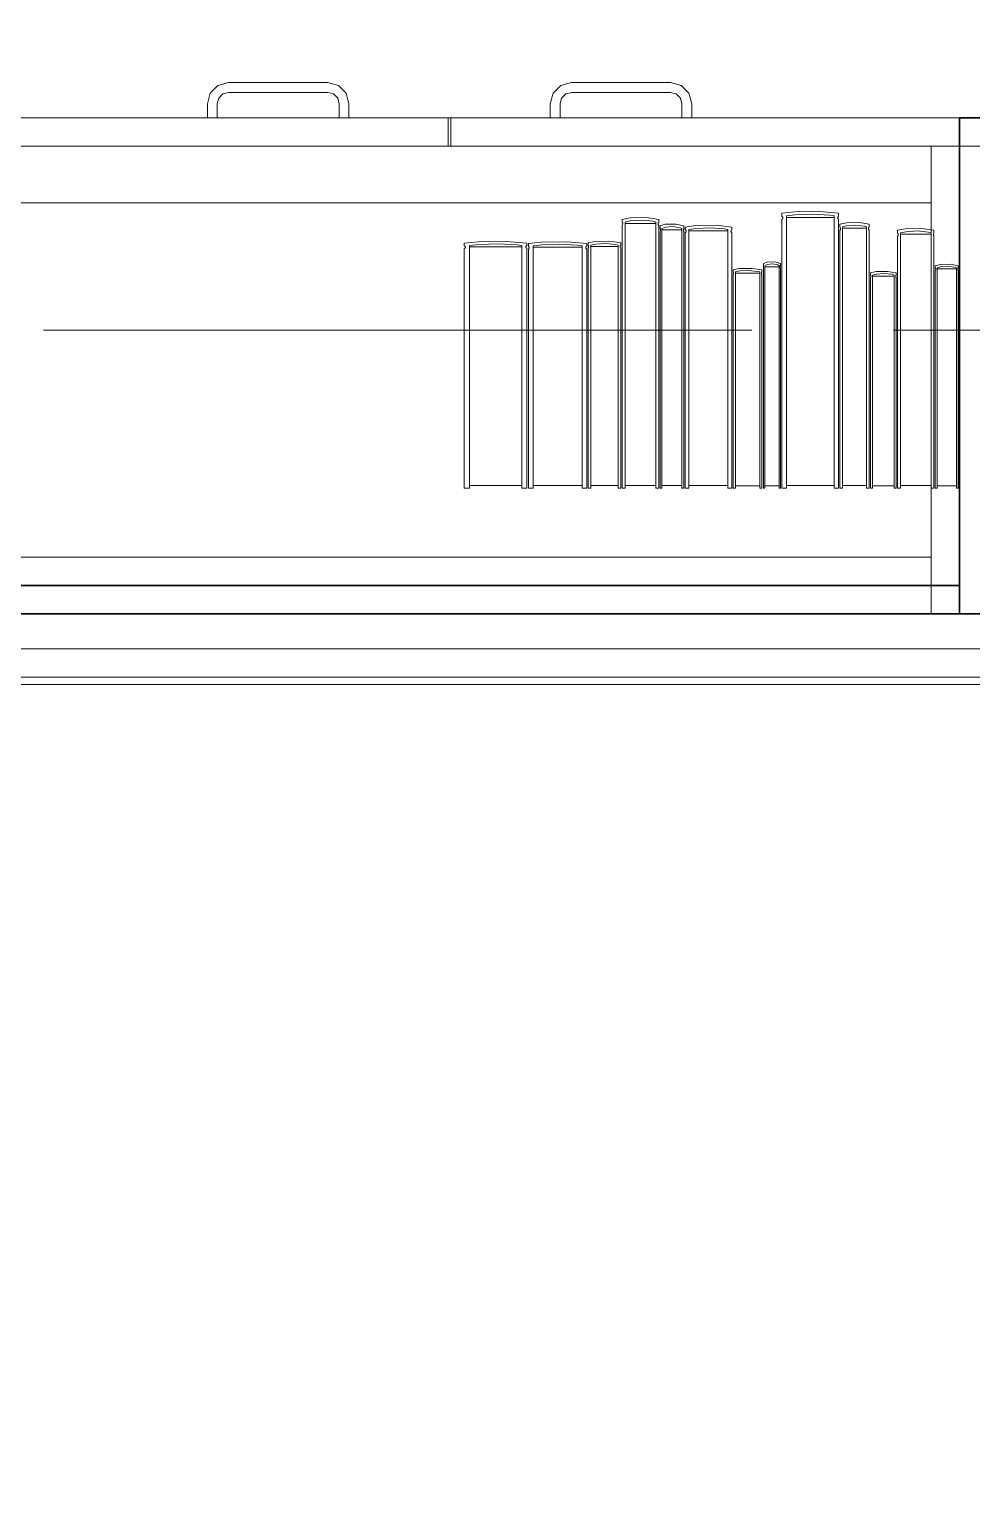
# Model space of a CAD drawing. Header units: inches. Extents: x -19 to 5698, y -728 to 92.
# Drawn here: x 233.235 to 233.901, y 29.126 to 30.162 of the extents above; entities that cross this region are included whole.
import ezdxf

# ---------------------------------------------------------------- set-up
doc = ezdxf.new("R2010")
doc.units = ezdxf.units.IN
doc.header["$MEASUREMENT"] = 0
doc.set_wipeout_variables(frame=1)
for name, pattern in [('Hidden Line', [0.195611, 0.141111, -0.0545]), ('Punto & Raya', [0.65, 0.5, -0.075, 0, -0.075]), ('Wipeout_Contour', [1, 0, -1])]:
    doc.linetypes.add(name, pattern=pattern)
for name, color, linetype in [('02 _ ARQ _ ALB _ Ejes Generales', 251, 'Continuous'), ('02 _ ARQ _ ZON _ Espacio.3D', 7, 'Continuous'), ('08 _ STR _ EXT _ 09 Vigas', 251, 'Continuous'), ('Acabado - Muros', 7, 'Continuous'), ('Interior - Mobiliario', 7, 'Continuous')]:
    doc.layers.add(name, color=color, linetype=linetype)

msp = doc.modelspace()

# ---------------------------------------------------------------- linework, layer by layer
at = {"layer": '02 _ ARQ _ ZON _ Espacio.3D', "color": 254, "linetype": 'Continuous', "lineweight": 0, "flags": 128}
msp.add_lwpolyline([(229.07, 31), (229.57, 31), (229.57, 29.7499), (235.57, 29.75), (235.57, 30.2), (236.07, 30.2), (236.07, 30.7), (236.42, 30.7), (236.42, 31.8991), (237.7701, 31.8991), (237.7701, 32.9963), (236.4201, 32.9963), (236.4201, 39), (236.07, 39), (236.07, 39.4), (235.67, 39.4), (235.67, 39.7505), (229.57, 39.7505), (229.57, 39), (229.07, 39)], dxfattribs=at)
msp.add_lwpolyline([(236.42, 27), (236.42, 29.7), (231.72, 29.7), (231.72, 26.9), (236.07, 26.9), (236.07, 27)], close=True, dxfattribs=at)
at = {"layer": 'Interior - Mobiliario', "color": 175, "linetype": 'Continuous', "lineweight": 13}
for p, q in [((233.3631, 30.1174), (233.361, 30.1099)), ((233.3685, 30.1229), (233.3631, 30.1174)), ((233.376, 30.1249), (233.3685, 30.1229)), ((233.3691, 30.1139), (233.372, 30.1169)), ((233.372, 30.1169), (233.376, 30.1179)), ((233.446, 30.1249), (233.376, 30.1249)), ((233.376, 30.1179), (233.446, 30.1179)), ((233.4535, 30.1229), (233.446, 30.1249)), ((233.446, 30.1179), (233.45, 30.1169)), ((233.45, 30.1169), (233.453, 30.1139)), ((233.459, 30.1174), (233.4535, 30.1229)), ((233.461, 30.1099), (233.459, 30.1174)), ((233.603, 30.1099), (233.6051, 30.1174)), ((233.6051, 30.1174), (233.6105, 30.1229)), ((233.6105, 30.1229), (233.618, 30.1249)), ((233.614, 30.1169), (233.6111, 30.1139)), ((233.618, 30.1179), (233.614, 30.1169)), ((233.618, 30.1249), (233.688, 30.1249)), ((233.688, 30.1179), (233.618, 30.1179)), ((233.688, 30.1249), (233.6955, 30.1229)), ((233.692, 30.1169), (233.688, 30.1179)), ((233.695, 30.1139), (233.692, 30.1169)), ((233.6955, 30.1229), (233.701, 30.1174)), ((233.701, 30.1174), (233.703, 30.1099)), ((233.361, 30.1099), (233.361, 30.0999)), ((233.368, 30.1099), (233.3691, 30.1139)), ((233.368, 30.0999), (233.368, 30.1099)), ((233.453, 30.1139), (233.454, 30.1099)), ((233.454, 30.1099), (233.454, 30.0999)), ((233.461, 30.0999), (233.461, 30.1099)), ((233.603, 30.0999), (233.603, 30.1099)), ((233.6111, 30.1139), (233.61, 30.1099)), ((233.61, 30.1099), (233.61, 30.0999)), ((233.696, 30.1099), (233.695, 30.1139)), ((233.696, 30.0999), (233.696, 30.1099)), ((233.703, 30.1099), (233.703, 30.0999)), ((233.172, 30.0999), (233.531, 30.0999)), ((233.361, 30.0999), (233.368, 30.0999)), ((233.454, 30.0999), (233.461, 30.0999)), ((233.531, 30.0999), (233.531, 30.0799)), ((233.533, 30.0999), (233.533, 30.0799)), ((233.61, 30.0999), (233.603, 30.0999)), ((233.703, 30.0999), (233.696, 30.0999)), ((232.432, 30.0799), (233.892, 30.0799)), ((232.452, 30.0799), (233.872, 30.0799)), ((233.172, 30.0799), (233.531, 30.0799)), ((233.872, 30.0799), (233.872, 30.0399)), ((233.892, 30.0799), (233.892, 29.7699)), ((233.872, 30.0399), (232.452, 30.0399)), ((233.7666, 30.0326), (233.7754, 30.0337)), ((233.7754, 30.0337), (233.7933, 30.0339)), ((233.7933, 30.0339), (233.8066, 30.0326)), ((233.872, 30.0399), (233.872, 29.7899)), ((233.6539, 30.0283), (233.6595, 30.0293)), ((233.6539, 30.0262), (233.6539, 30.0283)), ((233.654, 30.0261), (233.6539, 30.0262)), ((233.6539, 30.0241), (233.654, 30.0243)), ((233.6539, 29.8386), (233.6539, 30.0241)), ((233.6541, 30.0259), (233.654, 30.0261)), ((233.654, 30.0243), (233.6541, 30.0245)), ((233.6542, 30.0256), (233.6541, 30.0259)), ((233.6541, 30.0245), (233.6542, 30.0248)), ((233.6543, 30.0253), (233.6542, 30.0256)), ((233.6542, 30.0248), (233.6543, 30.0251)), ((233.6543, 30.0251), (233.6543, 30.0253)), ((233.6598, 30.0273), (233.6559, 30.0264)), ((233.6559, 30.0264), (233.6559, 29.8386)), ((233.6559, 30.0254), (233.6775, 30.0254)), ((233.6595, 30.0293), (233.671, 30.0296)), ((233.6677, 30.0277), (233.6598, 30.0273)), ((233.6756, 30.027), (233.6677, 30.0277)), ((233.671, 30.0296), (233.6796, 30.0283)), ((233.6775, 30.0264), (233.6756, 30.027)), ((233.6775, 29.8386), (233.6775, 30.0264)), ((233.6793, 30.0258), (233.6792, 30.0256)), ((233.6792, 30.0256), (233.6792, 30.0253)), ((233.6792, 30.0253), (233.6792, 30.025)), ((233.6792, 30.025), (233.6792, 30.0247)), ((233.6792, 30.0247), (233.6793, 30.0245)), ((233.6795, 30.0261), (233.6793, 30.0258)), ((233.6793, 30.0245), (233.6795, 30.0242)), ((233.6796, 30.0262), (233.6795, 30.0261)), ((233.6795, 30.0242), (233.6796, 30.0241)), ((233.6796, 30.0283), (233.6796, 30.0262)), ((233.6796, 30.0241), (233.6796, 29.8386)), ((233.6806, 30.0237), (233.6843, 30.0248)), ((233.6806, 30.0217), (233.6806, 30.0237)), ((233.6843, 30.0248), (233.6918, 30.025)), ((233.6896, 30.0232), (233.6845, 30.0227)), ((233.6948, 30.0224), (233.6896, 30.0232)), ((233.6918, 30.025), (233.6974, 30.0237)), ((233.6974, 30.0237), (233.6974, 30.0217)), ((233.6984, 30.0229), (233.7056, 30.0239)), ((233.7056, 30.0239), (233.7202, 30.0242)), ((233.7202, 30.0242), (233.7312, 30.0229)), ((233.7666, 30.0305), (233.7666, 30.0326)), ((233.7667, 30.0304), (233.7666, 30.0305)), ((233.7666, 30.0283), (233.7668, 30.0285)), ((233.7666, 29.8386), (233.7666, 30.0283)), ((233.767, 30.0301), (233.7667, 30.0304)), ((233.7668, 30.0285), (233.767, 30.0288)), ((233.7671, 30.0299), (233.767, 30.0301)), ((233.767, 30.0288), (233.7672, 30.029)), ((233.7672, 30.0296), (233.7671, 30.0299)), ((233.7672, 30.0293), (233.7672, 30.0296)), ((233.7672, 30.029), (233.7672, 30.0293)), ((233.7758, 30.0316), (233.7698, 30.0307)), ((233.7698, 30.0307), (233.7698, 29.8386)), ((233.7698, 30.0297), (233.8034, 30.0297)), ((233.7881, 30.032), (233.7758, 30.0316)), ((233.8004, 30.0312), (233.7881, 30.032)), ((233.8034, 30.0307), (233.8004, 30.0312)), ((233.8034, 29.8386), (233.8034, 30.0307)), ((233.8062, 30.0301), (233.806, 30.0298)), ((233.806, 30.0298), (233.806, 30.0295)), ((233.806, 30.0295), (233.806, 30.0292)), ((233.806, 30.0292), (233.8061, 30.029)), ((233.8061, 30.029), (233.8062, 30.0287)), ((233.8064, 30.0303), (233.8062, 30.0301)), ((233.8062, 30.0287), (233.8065, 30.0285)), ((233.8066, 30.0305), (233.8064, 30.0303)), ((233.8065, 30.0285), (233.8066, 30.0283)), ((233.8066, 30.0326), (233.8066, 30.0305)), ((233.8066, 30.0283), (233.8066, 29.8386)), ((233.8076, 30.0248), (233.8121, 30.0259)), ((233.8076, 30.0228), (233.8076, 30.0248)), ((233.8123, 30.0238), (233.8093, 30.023)), ((233.8121, 30.0259), (233.8213, 30.0261)), ((233.8186, 30.0243), (233.8123, 30.0238)), ((233.8249, 30.0235), (233.8186, 30.0243)), ((233.8213, 30.0261), (233.8281, 30.0248)), ((233.8264, 30.023), (233.8249, 30.0235)), ((233.8281, 30.0248), (233.8281, 30.0228)), ((233.5521, 30.0125), (233.5719, 30.0127)), ((233.5719, 30.0127), (233.5866, 30.0116)), ((233.6298, 30.0118), (233.6348, 30.0127)), ((233.6348, 30.0127), (233.6452, 30.013)), ((233.6452, 30.013), (233.6529, 30.0118)), ((233.6807, 30.0216), (233.6806, 30.0217)), ((233.6806, 30.0197), (233.6807, 30.0198)), ((233.6806, 29.8386), (233.6806, 30.0197)), ((233.6808, 30.0214), (233.6807, 30.0216)), ((233.6807, 30.0198), (233.6808, 30.0201)), ((233.6808, 30.0211), (233.6808, 30.0214)), ((233.6809, 30.0209), (233.6808, 30.0211)), ((233.6808, 30.0203), (233.6809, 30.0206)), ((233.6808, 30.0201), (233.6808, 30.0203)), ((233.6809, 30.0206), (233.6809, 30.0209)), ((233.6845, 30.0227), (233.6819, 30.0219)), ((233.6819, 30.0219), (233.6819, 29.8386)), ((233.6819, 30.021), (233.696, 30.021)), ((233.696, 30.0219), (233.6948, 30.0224)), ((233.696, 29.8386), (233.696, 30.0219)), ((233.6972, 30.0213), (233.6971, 30.0211)), ((233.6971, 30.0211), (233.6971, 30.0208)), ((233.6971, 30.0208), (233.6971, 30.0205)), ((233.6971, 30.0205), (233.6971, 30.0203)), ((233.6971, 30.0203), (233.6972, 30.02)), ((233.6973, 30.0216), (233.6972, 30.0213)), ((233.6972, 30.02), (233.6973, 30.0198)), ((233.6974, 30.0217), (233.6973, 30.0216)), ((233.6973, 30.0198), (233.6974, 30.0197)), ((233.6974, 30.0197), (233.6974, 29.8386)), ((233.6984, 30.0209), (233.6984, 30.0229)), ((233.6985, 30.0208), (233.6984, 30.0209)), ((233.6984, 30.0189), (233.6985, 30.019)), ((233.6984, 29.8386), (233.6984, 30.0189)), ((233.6987, 30.0206), (233.6985, 30.0208)), ((233.6985, 30.019), (233.6987, 30.0193)), ((233.6988, 30.0203), (233.6987, 30.0206)), ((233.6987, 30.0193), (233.6989, 30.0195)), ((233.6989, 30.0201), (233.6988, 30.0203)), ((233.6989, 30.0198), (233.6989, 30.0201)), ((233.6989, 30.0195), (233.6989, 30.0198)), ((233.7059, 30.0219), (233.701, 30.0211)), ((233.701, 30.0211), (233.701, 29.8386)), ((233.701, 30.0202), (233.7285, 30.0202)), ((233.716, 30.0224), (233.7059, 30.0219)), ((233.7261, 30.0216), (233.716, 30.0224)), ((233.7285, 30.0211), (233.7261, 30.0216)), ((233.7285, 29.8386), (233.7285, 30.0211)), ((233.7307, 30.0203), (233.7306, 30.02)), ((233.7306, 30.02), (233.7306, 30.0197)), ((233.7306, 30.0197), (233.7307, 30.0195)), ((233.7308, 30.0205), (233.7307, 30.0203)), ((233.7307, 30.0195), (233.7308, 30.0192)), ((233.731, 30.0208), (233.7308, 30.0205)), ((233.7308, 30.0192), (233.731, 30.019)), ((233.7312, 30.0209), (233.731, 30.0208)), ((233.731, 30.019), (233.7312, 30.0189)), ((233.7312, 30.0229), (233.7312, 30.0209)), ((233.7312, 30.0189), (233.7312, 29.8386)), ((233.8077, 30.0227), (233.8076, 30.0228)), ((233.8076, 30.0207), (233.8077, 30.0209)), ((233.8076, 29.8386), (233.8076, 30.0207)), ((233.8078, 30.0225), (233.8077, 30.0227)), ((233.8077, 30.0209), (233.8079, 30.0211)), ((233.8079, 30.0222), (233.8078, 30.0225)), ((233.808, 30.0219), (233.8079, 30.0222)), ((233.8079, 30.0214), (233.808, 30.0217)), ((233.8079, 30.0211), (233.8079, 30.0214)), ((233.808, 30.0217), (233.808, 30.0219)), ((233.8093, 30.023), (233.8093, 29.8386)), ((233.8093, 30.022), (233.8264, 30.022)), ((233.8264, 29.8386), (233.8264, 30.023)), ((233.8278, 30.0222), (233.8277, 30.0219)), ((233.8277, 30.0219), (233.8277, 30.0216)), ((233.8277, 30.0216), (233.8278, 30.0213)), ((233.8279, 30.0224), (233.8278, 30.0222)), ((233.8278, 30.0213), (233.8279, 30.0211)), ((233.828, 30.0227), (233.8279, 30.0224)), ((233.8279, 30.0211), (233.828, 30.0208)), ((233.8281, 30.0228), (233.828, 30.0227)), ((233.828, 30.0208), (233.8281, 30.0207)), ((233.8281, 30.0207), (233.8281, 29.8386)), ((233.8483, 30.0206), (233.8539, 30.0216)), ((233.8483, 30.0186), (233.8483, 30.0206)), ((233.8484, 30.0185), (233.8483, 30.0186)), ((233.8483, 30.0166), (233.8484, 30.0167)), ((233.8483, 29.8386), (233.8483, 30.0166)), ((233.8485, 30.0183), (233.8484, 30.0185)), ((233.8484, 30.0167), (233.8486, 30.017)), ((233.8486, 30.018), (233.8485, 30.0183)), ((233.8487, 30.0178), (233.8486, 30.018)), ((233.8486, 30.017), (233.8487, 30.0172)), ((233.8487, 30.0175), (233.8487, 30.0178)), ((233.8487, 30.0172), (233.8487, 30.0175)), ((233.8542, 30.0196), (233.8503, 30.0188)), ((233.8503, 30.0188), (233.8503, 29.8386)), ((233.8503, 30.0179), (233.8719, 30.0179)), ((233.8539, 30.0216), (233.8654, 30.0218)), ((233.8621, 30.0201), (233.8542, 30.0196)), ((233.8699, 30.0193), (233.8621, 30.0201)), ((233.8654, 30.0218), (233.8739, 30.0206)), ((233.8719, 30.0188), (233.8699, 30.0193)), ((233.8719, 29.8386), (233.8719, 30.0188)), ((233.8736, 30.0182), (233.8735, 30.018)), ((233.8735, 30.018), (233.8735, 30.0177)), ((233.8735, 30.0177), (233.8735, 30.0174)), ((233.8735, 30.0174), (233.8736, 30.0172)), ((233.8738, 30.0185), (233.8736, 30.0182)), ((233.8736, 30.0172), (233.8737, 30.0169)), ((233.8737, 30.0169), (233.8738, 30.0167)), ((233.8739, 30.0186), (233.8738, 30.0185)), ((233.8738, 30.0167), (233.8739, 30.0166)), ((233.8739, 30.0206), (233.8739, 30.0186)), ((233.8739, 30.0166), (233.8739, 29.8386)), ((233.5424, 30.0116), (233.5521, 30.0125)), ((233.5424, 30.0097), (233.5424, 30.0116)), ((233.5426, 30.0096), (233.5424, 30.0097)), ((233.5424, 30.0078), (233.5427, 30.0079)), ((233.5424, 29.8386), (233.5424, 30.0078)), ((233.5429, 30.0094), (233.5426, 30.0096)), ((233.5427, 30.0079), (233.5429, 30.0081)), ((233.543, 30.0091), (233.5429, 30.0094)), ((233.5429, 30.0081), (233.5431, 30.0084)), ((233.5432, 30.0089), (233.543, 30.0091)), ((233.5431, 30.0084), (233.5432, 30.0086)), ((233.5432, 30.0086), (233.5432, 30.0089)), ((233.5526, 30.0106), (233.546, 30.0098)), ((233.546, 30.0098), (233.546, 29.8386)), ((233.546, 30.009), (233.5831, 30.009)), ((233.5662, 30.0111), (233.5526, 30.0106)), ((233.5797, 30.0103), (233.5662, 30.0111)), ((233.5831, 30.0098), (233.5797, 30.0103)), ((233.5831, 29.8386), (233.5831, 30.0098)), ((233.5861, 30.0093), (233.5859, 30.0091)), ((233.5859, 30.0091), (233.5859, 30.0088)), ((233.5859, 30.0088), (233.5859, 30.0086)), ((233.5859, 30.0086), (233.586, 30.0083)), ((233.586, 30.0083), (233.5862, 30.0081)), ((233.5864, 30.0095), (233.5861, 30.0093)), ((233.5862, 30.0081), (233.5864, 30.0079)), ((233.5866, 30.0097), (233.5864, 30.0095)), ((233.5864, 30.0079), (233.5866, 30.0078)), ((233.5866, 30.0116), (233.5866, 30.0097)), ((233.5866, 30.0078), (233.5866, 29.8386)), ((233.5876, 30.0112), (233.5966, 30.0122)), ((233.5876, 30.0093), (233.5876, 30.0112)), ((233.5878, 30.0092), (233.5876, 30.0093)), ((233.5876, 30.0074), (233.5878, 30.0076)), ((233.5876, 29.8386), (233.5876, 30.0074)), ((233.588, 30.009), (233.5878, 30.0092)), ((233.5878, 30.0076), (233.5881, 30.0078)), ((233.5882, 30.0088), (233.588, 30.009)), ((233.5881, 30.0078), (233.5882, 30.008)), ((233.5883, 30.0085), (233.5882, 30.0088)), ((233.5882, 30.008), (233.5883, 30.0083)), ((233.5883, 30.0083), (233.5883, 30.0085)), ((233.5971, 30.0103), (233.5909, 30.0095)), ((233.5909, 30.0095), (233.5909, 29.8386)), ((233.5909, 30.0086), (233.6255, 30.0086)), ((233.5966, 30.0122), (233.615, 30.0124)), ((233.6097, 30.0107), (233.5971, 30.0103)), ((233.6224, 30.01), (233.6097, 30.0107)), ((233.615, 30.0124), (233.6288, 30.0112)), ((233.6255, 30.0095), (233.6224, 30.01)), ((233.6255, 29.8386), (233.6255, 30.0095)), ((233.6282, 30.0087), (233.6281, 30.0085)), ((233.6281, 30.0085), (233.6281, 30.0082)), ((233.6281, 30.0082), (233.6282, 30.008)), ((233.6283, 30.009), (233.6282, 30.0087)), ((233.6282, 30.008), (233.6284, 30.0077)), ((233.6285, 30.0092), (233.6283, 30.009)), ((233.6284, 30.0077), (233.6286, 30.0075)), ((233.6288, 30.0093), (233.6285, 30.0092)), ((233.6286, 30.0075), (233.6288, 30.0074)), ((233.6288, 30.0112), (233.6288, 30.0093)), ((233.6288, 30.0074), (233.6288, 29.8386)), ((233.6298, 30.0099), (233.6298, 30.0118)), ((233.6299, 30.0098), (233.6298, 30.0099)), ((233.6298, 30.008), (233.6299, 30.0081)), ((233.6298, 29.8386), (233.6298, 30.008)), ((233.63, 30.0096), (233.6299, 30.0098)), ((233.6299, 30.0081), (233.63, 30.0084)), ((233.6301, 30.0094), (233.63, 30.0096)), ((233.63, 30.0084), (233.6301, 30.0086)), ((233.6301, 30.0091), (233.6301, 30.0094)), ((233.6302, 30.0089), (233.6301, 30.0091)), ((233.6301, 30.0086), (233.6302, 30.0089)), ((233.6351, 30.0109), (233.6316, 30.0101)), ((233.6316, 30.0101), (233.6316, 29.8386)), ((233.6316, 30.0092), (233.651, 30.0092)), ((233.6422, 30.0113), (233.6351, 30.0109)), ((233.6493, 30.0106), (233.6422, 30.0113)), ((233.651, 30.0101), (233.6493, 30.0106)), ((233.651, 29.8386), (233.651, 30.0101)), ((233.6526, 30.0096), (233.6525, 30.0093)), ((233.6525, 30.0093), (233.6525, 30.0091)), ((233.6525, 30.0091), (233.6525, 30.0088)), ((233.6525, 30.0088), (233.6525, 30.0086)), ((233.6525, 30.0086), (233.6526, 30.0083)), ((233.6527, 30.0098), (233.6526, 30.0096)), ((233.6526, 30.0083), (233.6528, 30.0081)), ((233.6529, 30.0099), (233.6527, 30.0098)), ((233.6528, 30.0081), (233.6529, 30.008)), ((233.6529, 30.0118), (233.6529, 30.0099)), ((233.6529, 30.008), (233.6529, 29.8386)), ((233.7322, 29.9927), (233.7366, 29.9935)), ((233.7322, 29.991), (233.7322, 29.9927)), ((233.7366, 29.9935), (233.7457, 29.9937)), ((233.7431, 29.9923), (233.7368, 29.9919)), ((233.7494, 29.9916), (233.7431, 29.9923)), ((233.7457, 29.9937), (233.7525, 29.9927)), ((233.7525, 29.9927), (233.7525, 29.991)), ((233.7535, 29.9972), (233.7562, 29.9981)), ((233.7535, 29.9955), (233.7535, 29.9972)), ((233.7536, 29.9954), (233.7535, 29.9955)), ((233.7535, 29.9937), (233.7536, 29.9939)), ((233.7535, 29.8386), (233.7535, 29.9937)), ((233.7537, 29.9952), (233.7536, 29.9954)), ((233.7536, 29.9939), (233.7537, 29.9941)), ((233.7537, 29.995), (233.7537, 29.9952)), ((233.7537, 29.9948), (233.7537, 29.995)), ((233.7537, 29.9945), (233.7537, 29.9948)), ((233.7537, 29.9943), (233.7537, 29.9945)), ((233.7537, 29.9941), (233.7537, 29.9943)), ((233.7563, 29.9964), (233.7545, 29.9956)), ((233.7545, 29.9956), (233.7545, 29.8386)), ((233.7545, 29.9948), (233.7646, 29.9948)), ((233.7562, 29.9981), (233.7616, 29.9983)), ((233.76, 29.9968), (233.7563, 29.9964)), ((233.7637, 29.9961), (233.76, 29.9968)), ((233.7616, 29.9983), (233.7656, 29.9972)), ((233.7646, 29.9956), (233.7637, 29.9961)), ((233.7646, 29.8386), (233.7646, 29.9956)), ((233.7655, 29.9954), (233.7654, 29.9952)), ((233.7654, 29.9952), (233.7654, 29.9949)), ((233.7654, 29.9949), (233.7654, 29.9947)), ((233.7654, 29.9947), (233.7654, 29.9945)), ((233.7654, 29.9945), (233.7654, 29.9942)), ((233.7654, 29.9942), (233.7655, 29.994)), ((233.7656, 29.9955), (233.7655, 29.9954)), ((233.7655, 29.994), (233.7655, 29.9938)), ((233.7655, 29.9938), (233.7656, 29.9937)), ((233.7656, 29.9972), (233.7656, 29.9955)), ((233.7656, 29.9937), (233.7656, 29.8386)), ((233.8749, 29.9956), (233.8785, 29.9965)), ((233.8749, 29.9939), (233.8749, 29.9956)), ((233.875, 29.9939), (233.8749, 29.9939)), ((233.8749, 29.9922), (233.875, 29.9923)), ((233.8749, 29.8386), (233.8749, 29.9922)), ((233.8751, 29.9937), (233.875, 29.9939)), ((233.875, 29.9923), (233.8751, 29.9925)), ((233.8752, 29.9934), (233.8751, 29.9937)), ((233.8751, 29.9925), (233.8752, 29.9927)), ((233.8752, 29.9932), (233.8752, 29.9934)), ((233.8752, 29.993), (233.8752, 29.9932)), ((233.8752, 29.9927), (233.8752, 29.993)), ((233.8786, 29.9948), (233.8762, 29.9941)), ((233.8762, 29.9941), (233.8762, 29.8386)), ((233.8785, 29.9965), (233.8857, 29.9967)), ((233.8836, 29.9952), (233.8786, 29.9948)), ((233.7322, 29.9909), (233.7322, 29.991)), ((233.7324, 29.9908), (233.7322, 29.9909)), ((233.7322, 29.9893), (233.7323, 29.9895)), ((233.7322, 29.8386), (233.7322, 29.9893)), ((233.7323, 29.9895), (233.7324, 29.9897)), ((233.7325, 29.9905), (233.7324, 29.9908)), ((233.7324, 29.9897), (233.7325, 29.9899)), ((233.7325, 29.9903), (233.7325, 29.9905)), ((233.7325, 29.9901), (233.7325, 29.9903)), ((233.7325, 29.9899), (233.7325, 29.9901)), ((233.7368, 29.9919), (233.7338, 29.9912)), ((233.7338, 29.9912), (233.7338, 29.8386)), ((233.7338, 29.9904), (233.7509, 29.9904)), ((233.7509, 29.9912), (233.7494, 29.9916)), ((233.7509, 29.8386), (233.7509, 29.9912)), ((233.7523, 29.9907), (233.7522, 29.9905)), ((233.7522, 29.9905), (233.7522, 29.9903)), ((233.7522, 29.9903), (233.7522, 29.99)), ((233.7522, 29.99), (233.7523, 29.9898)), ((233.7524, 29.9909), (233.7523, 29.9907)), ((233.7523, 29.9898), (233.7523, 29.9896)), ((233.7523, 29.9896), (233.7525, 29.9894)), ((233.7525, 29.991), (233.7524, 29.9909)), ((233.7525, 29.9894), (233.7525, 29.9893)), ((233.7525, 29.9893), (233.7525, 29.8386)), ((233.8291, 29.9905), (233.8331, 29.9914)), ((233.8291, 29.9889), (233.8291, 29.9905)), ((233.8292, 29.9888), (233.8291, 29.9889)), ((233.8291, 29.9872), (233.8292, 29.9873)), ((233.8291, 29.8386), (233.8291, 29.9872)), ((233.8293, 29.9886), (233.8292, 29.9888)), ((233.8292, 29.9873), (233.8293, 29.9875)), ((233.8293, 29.9884), (233.8293, 29.9886)), ((233.8294, 29.9882), (233.8293, 29.9884)), ((233.8293, 29.9875), (233.8294, 29.9877)), ((233.8294, 29.988), (233.8294, 29.9882)), ((233.8294, 29.9877), (233.8294, 29.988)), ((233.8333, 29.9897), (233.8305, 29.989)), ((233.8305, 29.989), (233.8305, 29.8386)), ((233.8305, 29.9883), (233.8458, 29.9883)), ((233.8331, 29.9914), (233.8412, 29.9916)), ((233.8389, 29.9901), (233.8333, 29.9897)), ((233.8444, 29.9895), (233.8389, 29.9901)), ((233.8412, 29.9916), (233.8473, 29.9905)), ((233.8458, 29.989), (233.8444, 29.9895)), ((233.8458, 29.8386), (233.8458, 29.989)), ((233.8471, 29.9886), (233.847, 29.9884)), ((233.847, 29.9884), (233.847, 29.9881)), ((233.847, 29.9881), (233.847, 29.9879)), ((233.847, 29.9879), (233.847, 29.9877)), ((233.847, 29.9877), (233.8471, 29.9875)), ((233.8472, 29.9888), (233.8471, 29.9886)), ((233.8471, 29.9875), (233.8472, 29.9873)), ((233.8473, 29.9889), (233.8472, 29.9888)), ((233.8472, 29.9873), (233.8473, 29.9872)), ((233.8473, 29.9905), (233.8473, 29.9889)), ((233.8473, 29.9872), (233.8473, 29.8386)), ((233.546, 29.8386), (233.5424, 29.8386)), ((233.5831, 29.8403), (233.546, 29.8403)), ((233.5866, 29.8386), (233.5831, 29.8386)), ((233.5909, 29.8386), (233.5876, 29.8386)), ((233.6255, 29.8403), (233.5909, 29.8403)), ((233.6288, 29.8386), (233.6255, 29.8386)), ((233.6316, 29.8386), (233.6298, 29.8386)), ((233.651, 29.8403), (233.6316, 29.8403)), ((233.6529, 29.8386), (233.651, 29.8386)), ((233.6559, 29.8386), (233.6539, 29.8386)), ((233.6775, 29.8405), (233.6559, 29.8405)), ((233.6796, 29.8386), (233.6775, 29.8386)), ((233.6819, 29.8386), (233.6806, 29.8386)), ((233.696, 29.8404), (233.6819, 29.8404)), ((233.6974, 29.8386), (233.696, 29.8386)), ((233.701, 29.8386), (233.6984, 29.8386)), ((233.7285, 29.8404), (233.701, 29.8404)), ((233.7312, 29.8386), (233.7285, 29.8386)), ((233.7338, 29.8386), (233.7322, 29.8386)), ((233.7509, 29.8401), (233.7338, 29.8401)), ((233.7525, 29.8386), (233.7509, 29.8386)), ((233.7545, 29.8386), (233.7535, 29.8386)), ((233.7646, 29.8402), (233.7545, 29.8402)), ((233.7656, 29.8386), (233.7646, 29.8386)), ((233.7698, 29.8386), (233.7666, 29.8386)), ((233.8034, 29.8405), (233.7698, 29.8405)), ((233.8066, 29.8386), (233.8034, 29.8386)), ((233.8093, 29.8386), (233.8076, 29.8386)), ((233.8264, 29.8405), (233.8093, 29.8405)), ((233.8281, 29.8386), (233.8264, 29.8386)), ((233.8305, 29.8386), (233.8291, 29.8386)), ((233.8458, 29.8401), (233.8305, 29.8401)), ((233.8473, 29.8386), (233.8458, 29.8386)), ((233.8503, 29.8386), (233.8483, 29.8386)), ((233.8719, 29.8404), (233.8503, 29.8404)), ((233.8739, 29.8386), (233.8719, 29.8386)), ((233.8762, 29.8386), (233.8749, 29.8386)), ((232.452, 29.7899), (233.872, 29.7899)), ((233.892, 29.7699), (232.432, 29.7699))]:
    msp.add_line(p, q, dxfattribs=at)

# ---------------------------------------------------------------- next in the draw order: wipeouts: each hides what was drawn before it
at = {"color": 254, "linetype": 'Wipeout_Contour', "lineweight": 0, "ltscale": 9943.61647}
msp.add_wipeout([(232.62, 29.75), (232.62, 29.7), (234.7535, 29.7), (234.7535, 29.733), (234.77, 29.733), (234.77, 29.75)], dxfattribs=at).dxf.layer = 'Acabado - Muros'

# ---------------------------------------------------------------- next in the draw order: linework, layer by layer
at = {"layer": 'Acabado - Muros', "color": 251, "linetype": 'Continuous', "lineweight": 13, "flags": 128}
for points in [[(232.62, 29.75), (234.77, 29.75), (235.47, 29.75)], [(232.62, 29.7), (234.7535, 29.7)]]:
    msp.add_lwpolyline(points, dxfattribs=at)

# ---------------------------------------------------------------- next in the draw order: wipeouts: each hides what was drawn before it
at = {"color": 254, "linetype": 'Wipeout_Contour', "lineweight": 0, "ltscale": 6628.285217}
msp.add_wipeout([(234.7535, 29.705), (234.7535, 29.725), (232.62, 29.725), (232.62, 29.705)], dxfattribs=at).dxf.layer = 'Acabado - Muros'
at = {"color": 254, "linetype": 'Wipeout_Contour', "lineweight": 0, "ltscale": 6626.189876}
msp.add_wipeout([(232.432, 29.7699), (232.432, 29.7499), (233.892, 29.7499), (233.892, 29.7699)], dxfattribs=at).dxf.layer = 'Interior - Mobiliario'

# ---------------------------------------------------------------- next in the draw order: linework, layer by layer
at = {"layer": '08 _ STR _ EXT _ 09 Vigas', "color": 251, "linetype": 'Hidden Line', "lineweight": 13, "true_color": 0x636466}
msp.add_line((229.57, 29.7), (236.07, 29.7), dxfattribs=at)
at = {"layer": 'Acabado - Muros', "color": 7, "linetype": 'Continuous', "lineweight": 13, "flags": 128}
msp.add_lwpolyline([(234.7535, 29.705), (234.7535, 29.725), (232.62, 29.725), (232.62, 29.705)], close=True, dxfattribs=at)
at = {"layer": 'Interior - Mobiliario', "color": 175, "linetype": 'Continuous', "lineweight": 13}
for p, q in [((233.872, 29.7899), (233.872, 29.7499)), ((232.432, 29.7699), (233.892, 29.7699)), ((233.892, 29.7699), (233.892, 29.7499)), ((233.892, 29.7499), (232.432, 29.7499)), ((233.872, 29.7499), (232.452, 29.7499))]:
    msp.add_line(p, q, dxfattribs=at)
at = {"layer": 'Interior - Mobiliario', "color": 175, "linetype": 'Continuous', "lineweight": 30}
for p, q in [((233.892, 29.7699), (232.432, 29.7699)), ((233.892, 29.7699), (233.892, 29.7499)), ((233.892, 29.7499), (232.432, 29.7499))]:
    msp.add_line(p, q, dxfattribs=at)

# ---------------------------------------------------------------- next in the draw order: wipeouts: each hides what was drawn before it
at = {"color": 254, "linetype": 'Wipeout_Contour', "lineweight": 0, "ltscale": 6629.161332}
msp.add_wipeout([(233.892, 30.0999), (233.892, 29.7499), (233.912, 29.7499), (233.912, 30.0999)], dxfattribs=at).dxf.layer = 'Interior - Mobiliario'

# ---------------------------------------------------------------- next in the draw order: linework, layer by layer
at = {"layer": '02 _ ARQ _ ALB _ Ejes Generales', "color": 251, "linetype": 'Punto & Raya', "lineweight": 13, "true_color": 0x636466}
msp.add_line((190.8454, 29.95), (239.57, 29.95), dxfattribs=at)
at = {"layer": 'Interior - Mobiliario', "color": 175, "linetype": 'Continuous', "lineweight": 13}
for p, q in [((233.912, 30.0999), (232.412, 30.0999)), ((232.432, 30.0999), (233.892, 30.0999)), ((232.432, 30.0999), (233.892, 30.0999)), ((233.892, 30.0999), (233.533, 30.0999)), ((233.892, 29.7499), (233.892, 30.0999)), ((233.892, 30.0999), (233.912, 30.0999)), ((233.892, 30.0999), (233.892, 29.7499)), ((233.892, 30.0999), (233.892, 29.7699)), ((233.892, 30.0999), (233.892, 30.0799)), ((232.432, 30.0799), (233.892, 30.0799)), ((232.432, 30.0799), (233.892, 30.0799)), ((233.892, 30.0799), (233.533, 30.0799)), ((233.872, 30.0799), (233.912, 30.0799)), ((233.892, 30.0799), (233.892, 29.7699)), ((233.892, 30.0799), (233.892, 29.7699)), ((233.8762, 29.9933), (233.8898, 29.9933)), ((233.8885, 29.9945), (233.8836, 29.9952)), ((233.8857, 29.9967), (233.891, 29.9956)), ((233.8898, 29.9941), (233.8885, 29.9945)), ((233.8898, 29.8386), (233.8898, 29.9941)), ((233.8909, 29.9936), (233.8908, 29.9934)), ((233.8908, 29.9934), (233.8908, 29.9932)), ((233.8908, 29.9932), (233.8908, 29.9929)), ((233.8908, 29.9929), (233.8908, 29.9927)), ((233.8908, 29.9927), (233.8909, 29.9925)), ((233.891, 29.9938), (233.8909, 29.9936)), ((233.8909, 29.9925), (233.891, 29.9923)), ((233.891, 29.9956), (233.891, 29.9939)), ((233.891, 29.9939), (233.891, 29.9938)), ((233.891, 29.9923), (233.891, 29.9922)), ((233.891, 29.9922), (233.891, 29.8386)), ((233.8898, 29.8402), (233.8762, 29.8402)), ((233.891, 29.8386), (233.8898, 29.8386)), ((233.892, 29.7699), (232.432, 29.7699)), ((233.892, 29.7699), (232.432, 29.7699)), ((233.892, 29.7699), (232.432, 29.7699)), ((232.412, 29.7499), (233.912, 29.7499)), ((233.892, 29.7499), (232.432, 29.7499)), ((233.912, 29.7499), (233.872, 29.7499)), ((233.912, 29.7499), (233.892, 29.7499))]:
    msp.add_line(p, q, dxfattribs=at)
at = {"layer": 'Interior - Mobiliario', "color": 175, "linetype": 'Continuous', "lineweight": 30}
for p, q in [((233.892, 30.0999), (233.892, 29.7499)), ((233.912, 30.0999), (233.892, 30.0999)), ((233.912, 29.7499), (233.892, 29.7499))]:
    msp.add_line(p, q, dxfattribs=at)

doc.saveas('drawing.dxf')
